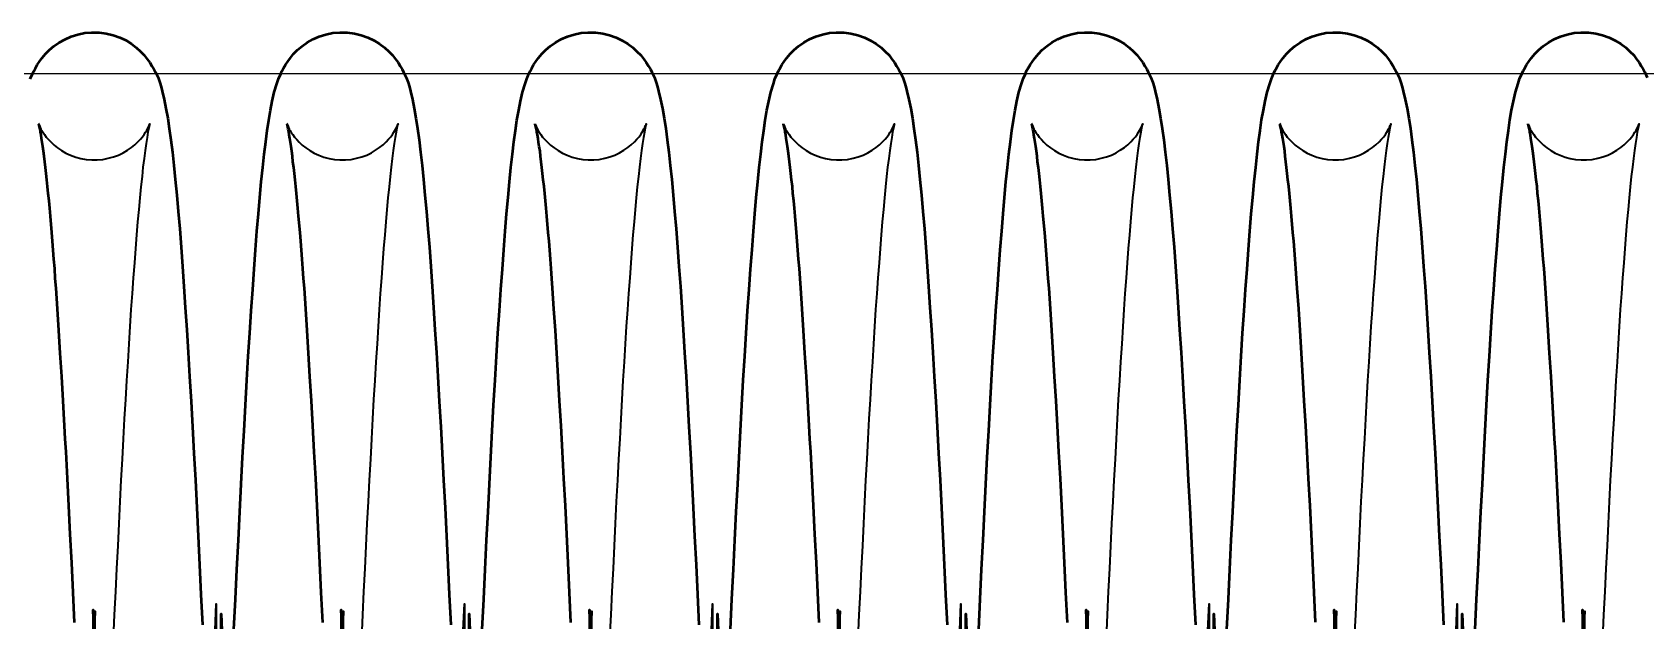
# Model space of a CAD drawing. Header units: millimetres. Extents: x 0 to 190005487, y 0 to 455456909.
# Drawn here: x 90725.7 to 90777.5, y 28317 to 28335.9 of the extents above; entities that cross this region are included whole.
import ezdxf

# ---------------------------------------------------------------- set-up
doc = ezdxf.new("R2010")
doc.units = ezdxf.units.MM
doc.header["$LTSCALE"] = 400
doc.header["$MEASUREMENT"] = 0
doc.layers.get('0').update_dxf_attribs({"linetype": 'CONTINUOUS'})
doc.layers.add('가려진 것(ISO)', color=7, linetype='CONTINUOUS', lineweight=35)
doc.layers.add('가시적인 것(ISO)', color=7, linetype='CONTINUOUS', lineweight=50)

# ---------------------------------------------------------------- blocks, each defined once
blk = doc.blocks.new('토션스프링 3')
at = {"layer": '가려진 것(ISO)', "flags": 128}
for points in [[(21461969.59, -50952857.63), (21461969.6, -50952857.65), (21461969.62, -50952857.7), (21461969.66, -50952857.81), (21461969.74, -50952857.97), (21461969.8, -50952858.07), (21461969.87, -50952858.19), (21461969.97, -50952858.33), (21461970.08, -50952858.48), (21461970.22, -50952858.65), (21461970.39, -50952858.82), (21461970.58, -50952859), (21461970.81, -50952859.18), (21461971.06, -50952859.35), (21461971.34, -50952859.51), (21461971.64, -50952859.65), (21461971.97, -50952859.77), (21461972.3, -50952859.86), (21461972.65, -50952859.92), (21461973.01, -50952859.95), (21461973.36, -50952859.95), (21461973.72, -50952859.92), (21461974.06, -50952859.85), (21461974.4, -50952859.76), (21461974.72, -50952859.64), (21461975.02, -50952859.49), (21461975.3, -50952859.33), (21461975.55, -50952859.16), (21461975.77, -50952858.98), (21461975.96, -50952858.8), (21461976.13, -50952858.62), (21461976.26, -50952858.46), (21461976.37, -50952858.31), (21461976.46, -50952858.17), (21461976.53, -50952858.06), (21461976.59, -50952857.95), (21461976.63, -50952857.87), (21461976.69, -50952857.74), (21461976.72, -50952857.67), (21461976.73, -50952857.63), (21461976.73, -50952857.63), (21461976.72, -50952857.67), (21461976.71, -50952857.73), (21461976.69, -50952857.81), (21461976.66, -50952857.91), (21461976.61, -50952858.17), (21461976.56, -50952858.51), (21461976.49, -50952858.9), (21461976.43, -50952859.35), (21461976.36, -50952859.86), (21461976.29, -50952860.41), (21461976.23, -50952861.02), (21461976.16, -50952861.68), (21461976.09, -50952862.38), (21461976.02, -50952863.13), (21461975.95, -50952863.92), (21461975.88, -50952864.76), (21461975.81, -50952865.64), (21461975.74, -50952866.56), (21461975.66, -50952867.52), (21461975.59, -50952868.53), (21461975.52, -50952869.57), (21461975.45, -50952870.65), (21461975.38, -50952871.77), (21461975.31, -50952872.92), (21461975.24, -50952874.11), (21461975.17, -50952875.33), (21461975.09, -50952876.58), (21461975.02, -50952877.86), (21461974.95, -50952879.18), (21461974.88, -50952880.53), (21461974.81, -50952881.9), (21461974.74, -50952883.31), (21461974.67, -50952884.74), (21461974.59, -50952886.2), (21461974.52, -50952887.68), (21461974.45, -50952889.18), (21461974.38, -50952890.7)], [(21461973.31, -50952925.23), (21461973.23, -50952888.93), (21461973.16, -50952890.62)], [(21461985.54, -50952857.63), (21461985.55, -50952857.65), (21461985.57, -50952857.7), (21461985.61, -50952857.81), (21461985.69, -50952857.97), (21461985.75, -50952858.07), (21461985.82, -50952858.19), (21461985.91, -50952858.33), (21461986.03, -50952858.48), (21461986.17, -50952858.65), (21461986.33, -50952858.82), (21461986.53, -50952859), (21461986.75, -50952859.18), (21461987.01, -50952859.35), (21461987.29, -50952859.51), (21461987.59, -50952859.65), (21461987.91, -50952859.77), (21461988.25, -50952859.86), (21461988.6, -50952859.92), (21461988.95, -50952859.95), (21461989.31, -50952859.95), (21461989.66, -50952859.92), (21461990.01, -50952859.85), (21461990.35, -50952859.76), (21461990.67, -50952859.64), (21461990.97, -50952859.49), (21461991.24, -50952859.33), (21461991.49, -50952859.16), (21461991.72, -50952858.98), (21461991.91, -50952858.8), (21461992.07, -50952858.62), (21461992.21, -50952858.46), (21461992.32, -50952858.31), (21461992.41, -50952858.17), (21461992.48, -50952858.06), (21461992.54, -50952857.95), (21461992.58, -50952857.87), (21461992.64, -50952857.74), (21461992.67, -50952857.67), (21461992.68, -50952857.63), (21461992.68, -50952857.63), (21461992.67, -50952857.67), (21461992.65, -50952857.73), (21461992.63, -50952857.81), (21461992.61, -50952857.91), (21461992.56, -50952858.17), (21461992.5, -50952858.51), (21461992.44, -50952858.9), (21461992.37, -50952859.35), (21461992.31, -50952859.86), (21461992.24, -50952860.41), (21461992.17, -50952861.02), (21461992.1, -50952861.68), (21461992.03, -50952862.38), (21461991.96, -50952863.13), (21461991.89, -50952863.92), (21461991.82, -50952864.76), (21461991.75, -50952865.64), (21461991.68, -50952866.56), (21461991.61, -50952867.52), (21461991.54, -50952868.53), (21461991.47, -50952869.57), (21461991.4, -50952870.65), (21461991.33, -50952871.77), (21461991.25, -50952872.92), (21461991.18, -50952874.11), (21461991.11, -50952875.33), (21461991.04, -50952876.58), (21461990.97, -50952877.86), (21461990.9, -50952879.18), (21461990.83, -50952880.53), (21461990.76, -50952881.9), (21461990.68, -50952883.31), (21461990.61, -50952884.74), (21461990.54, -50952886.2), (21461990.47, -50952887.68), (21461990.4, -50952889.18), (21461990.33, -50952890.7)], [(21461989.25, -50952925.23), (21461989.18, -50952888.93), (21461989.11, -50952890.62)], [(21462001.49, -50952857.63), (21462001.49, -50952857.65), (21462001.51, -50952857.7), (21462001.56, -50952857.81), (21462001.64, -50952857.97), (21462001.69, -50952858.07), (21462001.77, -50952858.19), (21462001.86, -50952858.33), (21462001.97, -50952858.48), (21462002.11, -50952858.65), (21462002.28, -50952858.82), (21462002.48, -50952859), (21462002.7, -50952859.18), (21462002.96, -50952859.35), (21462003.24, -50952859.51), (21462003.54, -50952859.65), (21462003.86, -50952859.77), (21462004.2, -50952859.86), (21462004.55, -50952859.92), (21462004.9, -50952859.95), (21462005.26, -50952859.95), (21462005.61, -50952859.92), (21462005.96, -50952859.85), (21462006.29, -50952859.76), (21462006.61, -50952859.64), (21462006.91, -50952859.49), (21462007.19, -50952859.33), (21462007.44, -50952859.16), (21462007.66, -50952858.98), (21462007.86, -50952858.8), (21462008.02, -50952858.62), (21462008.16, -50952858.46), (21462008.27, -50952858.31), (21462008.36, -50952858.17), (21462008.43, -50952858.06), (21462008.48, -50952857.95), (21462008.53, -50952857.87), (21462008.58, -50952857.74), (21462008.61, -50952857.67), (21462008.62, -50952857.63), (21462008.62, -50952857.63), (21462008.62, -50952857.67), (21462008.6, -50952857.73), (21462008.58, -50952857.81), (21462008.56, -50952857.91), (21462008.51, -50952858.17), (21462008.45, -50952858.51), (21462008.39, -50952858.9), (21462008.32, -50952859.35), (21462008.26, -50952859.86), (21462008.19, -50952860.41), (21462008.12, -50952861.02), (21462008.05, -50952861.68), (21462007.98, -50952862.38), (21462007.91, -50952863.13), (21462007.84, -50952863.92), (21462007.77, -50952864.76), (21462007.7, -50952865.64), (21462007.63, -50952866.56), (21462007.56, -50952867.52), (21462007.49, -50952868.53), (21462007.42, -50952869.57), (21462007.34, -50952870.65), (21462007.27, -50952871.77), (21462007.2, -50952872.92), (21462007.13, -50952874.11), (21462007.06, -50952875.33), (21462006.99, -50952876.58), (21462006.92, -50952877.86), (21462006.85, -50952879.18), (21462006.77, -50952880.53), (21462006.7, -50952881.9), (21462006.63, -50952883.31), (21462006.56, -50952884.74), (21462006.49, -50952886.2), (21462006.42, -50952887.68), (21462006.34, -50952889.18), (21462006.27, -50952890.7)], [(21462005.2, -50952925.23), (21462005.13, -50952888.93), (21462005.06, -50952890.62)], [(21462017.44, -50952857.63), (21462017.44, -50952857.65), (21462017.46, -50952857.7), (21462017.51, -50952857.81), (21462017.58, -50952857.97), (21462017.64, -50952858.07), (21462017.71, -50952858.19), (21462017.81, -50952858.33), (21462017.92, -50952858.48), (21462018.06, -50952858.65), (21462018.23, -50952858.82), (21462018.42, -50952859), (21462018.65, -50952859.18), (21462018.9, -50952859.35), (21462019.18, -50952859.51), (21462019.48, -50952859.65), (21462019.81, -50952859.77), (21462020.14, -50952859.86), (21462020.49, -50952859.92), (21462020.85, -50952859.95), (21462021.2, -50952859.95), (21462021.56, -50952859.92), (21462021.91, -50952859.85), (21462022.24, -50952859.76), (21462022.56, -50952859.64), (21462022.86, -50952859.49), (21462023.14, -50952859.33), (21462023.39, -50952859.16), (21462023.61, -50952858.98), (21462023.8, -50952858.8), (21462023.97, -50952858.62), (21462024.1, -50952858.46), (21462024.21, -50952858.31), (21462024.3, -50952858.17), (21462024.37, -50952858.06), (21462024.43, -50952857.95), (21462024.47, -50952857.87), (21462024.53, -50952857.74), (21462024.56, -50952857.67), (21462024.57, -50952857.63), (21462024.57, -50952857.63), (21462024.56, -50952857.67), (21462024.55, -50952857.73), (21462024.53, -50952857.81), (21462024.51, -50952857.91), (21462024.45, -50952858.17), (21462024.4, -50952858.51), (21462024.33, -50952858.9), (21462024.27, -50952859.35), (21462024.2, -50952859.86), (21462024.13, -50952860.41), (21462024.07, -50952861.02), (21462024, -50952861.68), (21462023.93, -50952862.38), (21462023.86, -50952863.13), (21462023.79, -50952863.92), (21462023.72, -50952864.76), (21462023.65, -50952865.64), (21462023.58, -50952866.56), (21462023.5, -50952867.52), (21462023.43, -50952868.53), (21462023.36, -50952869.57), (21462023.29, -50952870.65), (21462023.22, -50952871.77), (21462023.15, -50952872.92), (21462023.08, -50952874.11), (21462023.01, -50952875.33), (21462022.93, -50952876.58), (21462022.86, -50952877.86), (21462022.79, -50952879.18), (21462022.72, -50952880.53), (21462022.65, -50952881.9), (21462022.58, -50952883.31), (21462022.51, -50952884.74), (21462022.43, -50952886.2), (21462022.36, -50952887.68), (21462022.29, -50952889.18), (21462022.22, -50952890.7)], [(21462021.15, -50952925.23), (21462021.08, -50952888.93), (21462021, -50952890.62)], [(21462033.38, -50952857.63), (21462033.39, -50952857.65), (21462033.41, -50952857.7), (21462033.45, -50952857.81), (21462033.53, -50952857.97), (21462033.59, -50952858.07), (21462033.66, -50952858.19), (21462033.75, -50952858.33), (21462033.87, -50952858.48), (21462034.01, -50952858.65), (21462034.17, -50952858.82), (21462034.37, -50952859), (21462034.6, -50952859.18), (21462034.85, -50952859.35), (21462035.13, -50952859.51), (21462035.43, -50952859.65), (21462035.75, -50952859.77), (21462036.09, -50952859.86), (21462036.44, -50952859.92), (21462036.79, -50952859.95), (21462037.15, -50952859.95), (21462037.5, -50952859.92), (21462037.85, -50952859.85), (21462038.19, -50952859.76), (21462038.51, -50952859.64), (21462038.81, -50952859.49), (21462039.08, -50952859.33), (21462039.34, -50952859.16), (21462039.56, -50952858.98), (21462039.75, -50952858.8), (21462039.91, -50952858.62), (21462040.05, -50952858.46), (21462040.16, -50952858.31), (21462040.25, -50952858.17), (21462040.32, -50952858.06), (21462040.38, -50952857.95), (21462040.42, -50952857.87), (21462040.48, -50952857.74), (21462040.51, -50952857.67), (21462040.52, -50952857.63), (21462040.52, -50952857.63), (21462040.51, -50952857.67), (21462040.49, -50952857.73), (21462040.47, -50952857.81), (21462040.45, -50952857.91), (21462040.4, -50952858.17), (21462040.34, -50952858.51), (21462040.28, -50952858.9), (21462040.21, -50952859.35), (21462040.15, -50952859.86), (21462040.08, -50952860.41), (21462040.01, -50952861.02), (21462039.94, -50952861.68), (21462039.87, -50952862.38), (21462039.8, -50952863.13), (21462039.73, -50952863.92), (21462039.66, -50952864.76), (21462039.59, -50952865.64), (21462039.52, -50952866.56), (21462039.45, -50952867.52), (21462039.38, -50952868.53), (21462039.31, -50952869.57), (21462039.24, -50952870.65), (21462039.17, -50952871.77), (21462039.1, -50952872.92), (21462039.02, -50952874.11), (21462038.95, -50952875.33), (21462038.88, -50952876.58), (21462038.81, -50952877.86), (21462038.74, -50952879.18), (21462038.67, -50952880.53), (21462038.6, -50952881.9), (21462038.52, -50952883.31), (21462038.45, -50952884.74), (21462038.38, -50952886.2), (21462038.31, -50952887.68), (21462038.24, -50952889.18), (21462038.17, -50952890.7)], [(21462037.09, -50952925.23), (21462037.02, -50952888.93), (21462036.95, -50952890.62)], [(21462049.33, -50952857.63), (21462049.33, -50952857.65), (21462049.36, -50952857.7), (21462049.4, -50952857.81), (21462049.48, -50952857.97), (21462049.53, -50952858.07), (21462049.61, -50952858.19), (21462049.7, -50952858.33), (21462049.81, -50952858.48), (21462049.95, -50952858.65), (21462050.12, -50952858.82), (21462050.32, -50952859), (21462050.54, -50952859.18), (21462050.8, -50952859.35), (21462051.08, -50952859.51), (21462051.38, -50952859.65), (21462051.7, -50952859.77), (21462052.04, -50952859.86), (21462052.39, -50952859.92), (21462052.74, -50952859.95), (21462053.1, -50952859.95), (21462053.45, -50952859.92), (21462053.8, -50952859.85), (21462054.13, -50952859.76), (21462054.45, -50952859.64), (21462054.75, -50952859.49), (21462055.03, -50952859.33), (21462055.28, -50952859.16), (21462055.5, -50952858.98), (21462055.7, -50952858.8), (21462055.86, -50952858.62), (21462056, -50952858.46), (21462056.11, -50952858.31), (21462056.2, -50952858.17), (21462056.27, -50952858.06), (21462056.32, -50952857.95), (21462056.37, -50952857.87), (21462056.42, -50952857.74), (21462056.45, -50952857.67), (21462056.47, -50952857.63), (21462056.46, -50952857.63), (21462056.46, -50952857.67), (21462056.44, -50952857.73), (21462056.42, -50952857.81), (21462056.4, -50952857.91), (21462056.35, -50952858.17), (21462056.29, -50952858.51), (21462056.23, -50952858.9), (21462056.16, -50952859.35), (21462056.1, -50952859.86), (21462056.03, -50952860.41), (21462055.96, -50952861.02), (21462055.89, -50952861.68), (21462055.82, -50952862.38), (21462055.75, -50952863.13), (21462055.68, -50952863.92), (21462055.61, -50952864.76), (21462055.54, -50952865.64), (21462055.47, -50952866.56), (21462055.4, -50952867.52), (21462055.33, -50952868.53), (21462055.26, -50952869.57), (21462055.18, -50952870.65), (21462055.11, -50952871.77), (21462055.04, -50952872.92), (21462054.97, -50952874.11), (21462054.9, -50952875.33), (21462054.83, -50952876.58), (21462054.76, -50952877.86), (21462054.69, -50952879.18), (21462054.61, -50952880.53), (21462054.54, -50952881.9), (21462054.47, -50952883.31), (21462054.4, -50952884.74), (21462054.33, -50952886.2), (21462054.26, -50952887.68), (21462054.18, -50952889.18), (21462054.11, -50952890.7)], [(21462053.04, -50952925.23), (21462052.97, -50952888.93), (21462052.9, -50952890.62)], [(21462065.28, -50952857.63), (21462065.28, -50952857.65), (21462065.3, -50952857.7), (21462065.35, -50952857.81), (21462065.42, -50952857.97), (21462065.48, -50952858.07), (21462065.56, -50952858.19), (21462065.65, -50952858.33), (21462065.76, -50952858.48), (21462065.9, -50952858.65), (21462066.07, -50952858.82), (21462066.26, -50952859), (21462066.49, -50952859.18), (21462066.74, -50952859.35), (21462067.02, -50952859.51), (21462067.33, -50952859.65), (21462067.65, -50952859.77), (21462067.98, -50952859.86), (21462068.33, -50952859.92), (21462068.69, -50952859.95), (21462069.04, -50952859.95), (21462069.4, -50952859.92), (21462069.75, -50952859.85), (21462070.08, -50952859.76), (21462070.4, -50952859.64), (21462070.7, -50952859.49), (21462070.98, -50952859.33), (21462071.23, -50952859.16), (21462071.45, -50952858.98), (21462071.64, -50952858.8), (21462071.81, -50952858.62), (21462071.94, -50952858.46), (21462072.05, -50952858.31), (21462072.14, -50952858.17), (21462072.22, -50952858.06), (21462072.27, -50952857.95), (21462072.31, -50952857.87), (21462072.37, -50952857.74), (21462072.4, -50952857.67), (21462072.41, -50952857.63), (21462072.41, -50952857.63), (21462072.4, -50952857.67), (21462072.39, -50952857.73), (21462072.37, -50952857.81), (21462072.35, -50952857.91), (21462072.29, -50952858.17), (21462072.24, -50952858.51), (21462072.17, -50952858.9), (21462072.11, -50952859.35), (21462072.04, -50952859.86), (21462071.98, -50952860.41), (21462071.91, -50952861.02), (21462071.84, -50952861.68), (21462071.77, -50952862.38), (21462071.7, -50952863.13), (21462071.63, -50952863.92), (21462071.56, -50952864.76), (21462071.49, -50952865.64), (21462071.42, -50952866.56), (21462071.35, -50952867.52), (21462071.27, -50952868.53), (21462071.2, -50952869.57), (21462071.13, -50952870.65), (21462071.06, -50952871.77), (21462070.99, -50952872.92), (21462070.92, -50952874.11), (21462070.85, -50952875.33), (21462070.78, -50952876.58), (21462070.7, -50952877.86), (21462070.63, -50952879.18), (21462070.56, -50952880.53), (21462070.49, -50952881.9), (21462070.42, -50952883.31), (21462070.35, -50952884.74), (21462070.27, -50952886.2), (21462070.2, -50952887.68), (21462070.13, -50952889.18), (21462070.06, -50952890.7)], [(21462068.99, -50952925.23), (21462068.92, -50952888.93), (21462068.84, -50952890.62)], [(21461980.92, -50952890.15), (21461980.99, -50952888.47), (21461981.07, -50952924.78)], [(21461996.87, -50952890.15), (21461996.94, -50952888.47), (21461997.01, -50952924.78)], [(21462012.82, -50952890.15), (21462012.89, -50952888.47), (21462012.96, -50952924.78)], [(21462028.76, -50952890.15), (21462028.83, -50952888.47), (21462028.91, -50952924.78)], [(21462044.71, -50952890.15), (21462044.78, -50952888.47), (21462044.85, -50952924.78)], [(21462060.66, -50952890.15), (21462060.73, -50952888.47), (21462060.8, -50952924.78)]]:
    blk.add_lwpolyline(points, dxfattribs=at)
at = {"layer": '가시적인 것(ISO)', "flags": 128}
for points in [[(21461969.05, -50952854.75), (21461969.19, -50952854.43), (21461969.28, -50952854.25), (21461969.38, -50952854.05), (21461969.5, -50952853.85), (21461969.64, -50952853.63), (21461969.82, -50952853.39), (21461970.03, -50952853.14), (21461970.28, -50952852.89), (21461970.57, -50952852.65), (21461970.9, -50952852.41), (21461971.27, -50952852.21), (21461971.67, -50952852.03), (21461972.1, -50952851.89), (21461972.55, -50952851.8), (21461973.01, -50952851.76), (21461973.47, -50952851.77), (21461973.93, -50952851.83), (21461974.37, -50952851.93), (21461974.8, -50952852.09), (21461975.19, -50952852.27), (21461975.55, -50952852.49), (21461975.86, -50952852.73), (21461976.14, -50952852.98), (21461976.37, -50952853.23), (21461976.57, -50952853.47), (21461976.74, -50952853.7), (21461976.87, -50952853.92), (21461976.99, -50952854.12), (21461977.1, -50952854.31), (21461977.26, -50952854.66), (21461977.37, -50952854.97), (21461977.46, -50952855.25), (21461977.53, -50952855.53), (21461977.66, -50952856.08), (21461977.77, -50952856.66), (21461977.88, -50952857.28), (21461977.98, -50952857.94), (21461978.08, -50952858.66), (21461978.18, -50952859.45), (21461978.27, -50952860.3), (21461978.37, -50952861.22), (21461978.46, -50952862.21), (21461978.55, -50952863.26), (21461978.65, -50952864.37), (21461978.74, -50952865.55), (21461978.83, -50952866.79), (21461978.92, -50952868.08), (21461979.01, -50952869.44), (21461979.11, -50952870.86), (21461979.2, -50952872.33), (21461979.29, -50952873.87), (21461979.38, -50952875.46), (21461979.47, -50952877.1), (21461979.57, -50952878.79), (21461979.66, -50952880.52), (21461979.75, -50952882.3), (21461979.84, -50952884.11), (21461979.93, -50952885.97), (21461980.02, -50952887.87), (21461980.11, -50952889.81)], [(21461981.21, -50952924.93), (21461981.31, -50952889.1), (21461981.4, -50952891.26)], [(21461982.14, -50952890.11), (21461982.24, -50952888.16), (21461982.33, -50952886.25), (21461982.42, -50952884.38), (21461982.51, -50952882.56), (21461982.6, -50952880.78), (21461982.69, -50952879.04), (21461982.79, -50952877.35), (21461982.88, -50952875.7), (21461982.97, -50952874.1), (21461983.06, -50952872.56), (21461983.15, -50952871.07), (21461983.25, -50952869.64), (21461983.34, -50952868.27), (21461983.43, -50952866.96), (21461983.52, -50952865.72), (21461983.61, -50952864.53), (21461983.71, -50952863.41), (21461983.8, -50952862.36), (21461983.89, -50952861.37), (21461983.99, -50952860.44), (21461984.08, -50952859.58), (21461984.18, -50952858.79), (21461984.27, -50952858.06), (21461984.37, -50952857.39), (21461984.48, -50952856.76), (21461984.6, -50952856.17), (21461984.73, -50952855.61), (21461984.89, -50952855.06), (21461985, -50952854.75), (21461985.14, -50952854.43), (21461985.22, -50952854.25), (21461985.32, -50952854.05), (21461985.44, -50952853.85), (21461985.59, -50952853.63), (21461985.76, -50952853.39), (21461985.97, -50952853.14), (21461986.22, -50952852.89), (21461986.51, -50952852.65), (21461986.85, -50952852.41), (21461987.22, -50952852.2), (21461987.62, -50952852.03), (21461988.05, -50952851.89), (21461988.5, -50952851.8), (21461988.96, -50952851.76), (21461989.42, -50952851.77), (21461989.88, -50952851.83), (21461990.32, -50952851.93), (21461990.74, -50952852.09), (21461991.14, -50952852.28), (21461991.49, -50952852.49), (21461991.81, -50952852.73), (21461992.09, -50952852.98), (21461992.32, -50952853.23), (21461992.52, -50952853.47), (21461992.68, -50952853.7), (21461992.82, -50952853.92), (21461992.94, -50952854.12), (21461993.04, -50952854.31), (21461993.2, -50952854.66), (21461993.32, -50952854.97), (21461993.41, -50952855.25), (21461993.47, -50952855.53), (21461993.6, -50952856.08), (21461993.72, -50952856.66), (21461993.83, -50952857.28), (21461993.93, -50952857.94), (21461994.03, -50952858.66), (21461994.12, -50952859.45), (21461994.22, -50952860.3), (21461994.31, -50952861.22), (21461994.41, -50952862.21), (21461994.5, -50952863.26), (21461994.59, -50952864.37), (21461994.69, -50952865.55), (21461994.78, -50952866.79), (21461994.87, -50952868.08), (21461994.96, -50952869.44), (21461995.05, -50952870.86), (21461995.14, -50952872.33), (21461995.24, -50952873.87), (21461995.33, -50952875.46), (21461995.42, -50952877.1), (21461995.51, -50952878.79), (21461995.6, -50952880.52), (21461995.7, -50952882.3), (21461995.79, -50952884.11), (21461995.88, -50952885.97), (21461995.97, -50952887.87), (21461996.06, -50952889.81)], [(21461997.16, -50952924.93), (21461997.25, -50952889.1), (21461997.34, -50952891.26)], [(21461998.09, -50952890.11), (21461998.18, -50952888.16), (21461998.27, -50952886.25), (21461998.37, -50952884.38), (21461998.46, -50952882.56), (21461998.55, -50952880.78), (21461998.64, -50952879.04), (21461998.73, -50952877.35), (21461998.82, -50952875.7), (21461998.92, -50952874.1), (21461999.01, -50952872.56), (21461999.1, -50952871.07), (21461999.19, -50952869.64), (21461999.29, -50952868.27), (21461999.38, -50952866.96), (21461999.47, -50952865.72), (21461999.56, -50952864.53), (21461999.65, -50952863.41), (21461999.75, -50952862.36), (21461999.84, -50952861.37), (21461999.93, -50952860.44), (21462000.03, -50952859.58), (21462000.12, -50952858.79), (21462000.22, -50952858.06), (21462000.32, -50952857.39), (21462000.43, -50952856.76), (21462000.54, -50952856.17), (21462000.68, -50952855.61), (21462000.84, -50952855.06), (21462000.95, -50952854.75), (21462001.08, -50952854.42), (21462001.17, -50952854.25), (21462001.27, -50952854.05), (21462001.39, -50952853.85), (21462001.54, -50952853.63), (21462001.71, -50952853.39), (21462001.92, -50952853.14), (21462002.17, -50952852.89), (21462002.46, -50952852.65), (21462002.79, -50952852.41), (21462003.16, -50952852.2), (21462003.57, -50952852.03), (21462004, -50952851.89), (21462004.45, -50952851.8), (21462004.9, -50952851.76), (21462005.37, -50952851.77), (21462005.83, -50952851.83), (21462006.27, -50952851.93), (21462006.69, -50952852.09), (21462007.08, -50952852.28), (21462007.44, -50952852.49), (21462007.76, -50952852.73), (21462008.03, -50952852.98), (21462008.27, -50952853.23), (21462008.47, -50952853.47), (21462008.63, -50952853.7), (21462008.77, -50952853.92), (21462008.89, -50952854.12), (21462008.99, -50952854.31), (21462009.15, -50952854.66), (21462009.27, -50952854.97), (21462009.35, -50952855.25), (21462009.42, -50952855.53), (21462009.55, -50952856.08), (21462009.67, -50952856.66), (21462009.78, -50952857.28), (21462009.88, -50952857.94), (21462009.97, -50952858.66), (21462010.07, -50952859.45), (21462010.16, -50952860.3), (21462010.26, -50952861.22), (21462010.35, -50952862.21), (21462010.45, -50952863.26), (21462010.54, -50952864.37), (21462010.63, -50952865.55), (21462010.72, -50952866.79), (21462010.82, -50952868.08), (21462010.91, -50952869.44), (21462011, -50952870.86), (21462011.09, -50952872.33), (21462011.18, -50952873.87), (21462011.28, -50952875.46), (21462011.37, -50952877.1), (21462011.46, -50952878.79), (21462011.55, -50952880.52), (21462011.64, -50952882.3), (21462011.73, -50952884.11), (21462011.83, -50952885.97), (21462011.92, -50952887.87), (21462012.01, -50952889.81)], [(21462013.11, -50952924.93), (21462013.2, -50952889.1), (21462013.29, -50952891.26)], [(21462014.04, -50952890.11), (21462014.13, -50952888.16), (21462014.22, -50952886.25), (21462014.31, -50952884.38), (21462014.41, -50952882.56), (21462014.5, -50952880.78), (21462014.59, -50952879.04), (21462014.68, -50952877.35), (21462014.77, -50952875.7), (21462014.86, -50952874.1), (21462014.96, -50952872.56), (21462015.05, -50952871.07), (21462015.14, -50952869.64), (21462015.23, -50952868.27), (21462015.32, -50952866.96), (21462015.42, -50952865.72), (21462015.51, -50952864.53), (21462015.6, -50952863.41), (21462015.69, -50952862.36), (21462015.79, -50952861.37), (21462015.88, -50952860.44), (21462015.98, -50952859.58), (21462016.07, -50952858.79), (21462016.17, -50952858.06), (21462016.27, -50952857.39), (21462016.37, -50952856.76), (21462016.49, -50952856.17), (21462016.62, -50952855.61), (21462016.79, -50952855.06), (21462016.89, -50952854.75), (21462017.03, -50952854.42), (21462017.12, -50952854.24), (21462017.22, -50952854.05), (21462017.34, -50952853.85), (21462017.48, -50952853.62), (21462017.66, -50952853.39), (21462017.87, -50952853.14), (21462018.12, -50952852.89), (21462018.41, -50952852.65), (21462018.74, -50952852.41), (21462019.11, -50952852.2), (21462019.51, -50952852.03), (21462019.94, -50952851.89), (21462020.39, -50952851.8), (21462020.85, -50952851.76), (21462021.32, -50952851.77), (21462021.77, -50952851.83), (21462022.22, -50952851.93), (21462022.64, -50952852.09), (21462023.03, -50952852.28), (21462023.39, -50952852.49), (21462023.71, -50952852.73), (21462023.98, -50952852.98), (21462024.22, -50952853.23), (21462024.41, -50952853.47), (21462024.58, -50952853.7), (21462024.71, -50952853.92), (21462024.83, -50952854.12), (21462024.93, -50952854.31), (21462025.1, -50952854.66), (21462025.21, -50952854.97), (21462025.3, -50952855.25), (21462025.37, -50952855.53), (21462025.5, -50952856.08), (21462025.62, -50952856.66), (21462025.72, -50952857.28), (21462025.82, -50952857.94), (21462025.92, -50952858.66), (21462026.02, -50952859.45), (21462026.11, -50952860.3), (21462026.21, -50952861.22), (21462026.3, -50952862.21), (21462026.39, -50952863.26), (21462026.49, -50952864.37), (21462026.58, -50952865.55), (21462026.67, -50952866.79), (21462026.76, -50952868.08), (21462026.85, -50952869.44), (21462026.95, -50952870.86), (21462027.04, -50952872.33), (21462027.13, -50952873.87), (21462027.22, -50952875.46), (21462027.31, -50952877.1), (21462027.41, -50952878.79), (21462027.5, -50952880.52), (21462027.59, -50952882.3), (21462027.68, -50952884.11), (21462027.77, -50952885.97), (21462027.86, -50952887.87), (21462027.96, -50952889.81)], [(21462029.05, -50952924.93), (21462029.15, -50952889.1), (21462029.24, -50952891.26)], [(21462029.99, -50952890.11), (21462030.08, -50952888.16), (21462030.17, -50952886.25), (21462030.26, -50952884.38), (21462030.35, -50952882.55), (21462030.44, -50952880.77), (21462030.53, -50952879.04), (21462030.63, -50952877.35), (21462030.72, -50952875.7), (21462030.81, -50952874.1), (21462030.9, -50952872.56), (21462030.99, -50952871.07), (21462031.09, -50952869.64), (21462031.18, -50952868.27), (21462031.27, -50952866.96), (21462031.36, -50952865.72), (21462031.46, -50952864.53), (21462031.55, -50952863.41), (21462031.64, -50952862.36), (21462031.73, -50952861.37), (21462031.83, -50952860.44), (21462031.92, -50952859.58), (21462032.02, -50952858.79), (21462032.11, -50952858.06), (21462032.21, -50952857.39), (21462032.32, -50952856.76), (21462032.44, -50952856.17), (21462032.57, -50952855.61), (21462032.73, -50952855.06), (21462032.84, -50952854.75), (21462032.98, -50952854.42), (21462033.06, -50952854.24), (21462033.16, -50952854.05), (21462033.29, -50952853.85), (21462033.43, -50952853.62), (21462033.61, -50952853.39), (21462033.82, -50952853.14), (21462034.06, -50952852.89), (21462034.36, -50952852.65), (21462034.69, -50952852.41), (21462035.06, -50952852.2), (21462035.46, -50952852.03), (21462035.89, -50952851.89), (21462036.34, -50952851.8), (21462036.8, -50952851.76), (21462037.26, -50952851.77), (21462037.72, -50952851.83), (21462038.16, -50952851.93), (21462038.58, -50952852.09), (21462038.98, -50952852.28), (21462039.34, -50952852.49), (21462039.65, -50952852.73), (21462039.93, -50952852.98), (21462040.16, -50952853.23), (21462040.36, -50952853.47), (21462040.52, -50952853.7), (21462040.66, -50952853.92), (21462040.78, -50952854.12), (21462040.88, -50952854.31), (21462041.04, -50952854.66), (21462041.16, -50952854.97), (21462041.25, -50952855.26), (21462041.31, -50952855.53), (21462041.44, -50952856.08), (21462041.56, -50952856.66), (21462041.67, -50952857.28), (21462041.77, -50952857.94), (21462041.87, -50952858.66), (21462041.96, -50952859.45), (21462042.06, -50952860.3), (21462042.15, -50952861.22), (21462042.25, -50952862.21), (21462042.34, -50952863.26), (21462042.43, -50952864.37), (21462042.53, -50952865.55), (21462042.62, -50952866.79), (21462042.71, -50952868.08), (21462042.8, -50952869.44), (21462042.89, -50952870.86), (21462042.99, -50952872.33), (21462043.08, -50952873.87), (21462043.17, -50952875.46), (21462043.26, -50952877.1), (21462043.35, -50952878.79), (21462043.44, -50952880.52), (21462043.54, -50952882.3), (21462043.63, -50952884.11), (21462043.72, -50952885.97), (21462043.81, -50952887.87), (21462043.9, -50952889.81)], [(21462045, -50952924.93), (21462045.09, -50952889.1), (21462045.18, -50952891.26)], [(21462045.93, -50952890.11), (21462046.02, -50952888.16), (21462046.12, -50952886.25), (21462046.21, -50952884.38), (21462046.3, -50952882.55), (21462046.39, -50952880.77), (21462046.48, -50952879.04), (21462046.57, -50952877.35), (21462046.67, -50952875.7), (21462046.76, -50952874.1), (21462046.85, -50952872.56), (21462046.94, -50952871.07), (21462047.03, -50952869.64), (21462047.13, -50952868.27), (21462047.22, -50952866.96), (21462047.31, -50952865.71), (21462047.4, -50952864.53), (21462047.49, -50952863.41), (21462047.59, -50952862.36), (21462047.68, -50952861.37), (21462047.78, -50952860.44), (21462047.87, -50952859.58), (21462047.96, -50952858.79), (21462048.06, -50952858.06), (21462048.16, -50952857.38), (21462048.27, -50952856.76), (21462048.38, -50952856.17), (21462048.52, -50952855.61), (21462048.68, -50952855.06), (21462048.79, -50952854.75), (21462048.93, -50952854.42), (21462049.01, -50952854.24), (21462049.11, -50952854.05), (21462049.23, -50952853.85), (21462049.38, -50952853.62), (21462049.55, -50952853.39), (21462049.76, -50952853.14), (21462050.01, -50952852.89), (21462050.3, -50952852.65), (21462050.64, -50952852.41), (21462051, -50952852.2), (21462051.41, -50952852.03), (21462051.84, -50952851.89), (21462052.29, -50952851.8), (21462052.75, -50952851.76), (21462053.21, -50952851.77), (21462053.67, -50952851.83), (21462054.11, -50952851.93), (21462054.53, -50952852.09), (21462054.93, -50952852.28), (21462055.28, -50952852.49), (21462055.6, -50952852.73), (21462055.88, -50952852.98), (21462056.11, -50952853.23), (21462056.31, -50952853.47), (21462056.47, -50952853.7), (21462056.61, -50952853.92), (21462056.72, -50952854.12), (21462056.83, -50952854.31), (21462056.99, -50952854.66), (21462057.11, -50952854.97), (21462057.19, -50952855.26), (21462057.26, -50952855.53), (21462057.39, -50952856.08), (21462057.51, -50952856.66), (21462057.62, -50952857.27), (21462057.72, -50952857.94), (21462057.81, -50952858.66), (21462057.91, -50952859.45), (21462058.01, -50952860.3), (21462058.1, -50952861.22), (21462058.19, -50952862.21), (21462058.29, -50952863.26), (21462058.38, -50952864.37), (21462058.47, -50952865.55), (21462058.56, -50952866.79), (21462058.66, -50952868.08), (21462058.75, -50952869.44), (21462058.84, -50952870.86), (21462058.93, -50952872.33), (21462059.02, -50952873.87), (21462059.12, -50952875.46), (21462059.21, -50952877.1), (21462059.3, -50952878.79), (21462059.39, -50952880.52), (21462059.48, -50952882.3), (21462059.57, -50952884.11), (21462059.67, -50952885.97), (21462059.76, -50952887.87), (21462059.85, -50952889.81)], [(21462060.95, -50952924.93), (21462061.04, -50952889.1), (21462061.13, -50952891.26)], [(21462061.88, -50952890.11), (21462061.97, -50952888.16), (21462062.06, -50952886.25), (21462062.15, -50952884.38), (21462062.25, -50952882.55), (21462062.34, -50952880.77), (21462062.43, -50952879.04), (21462062.52, -50952877.35), (21462062.61, -50952875.7), (21462062.7, -50952874.11), (21462062.8, -50952872.56), (21462062.89, -50952871.07), (21462062.98, -50952869.64), (21462063.07, -50952868.27), (21462063.16, -50952866.96), (21462063.26, -50952865.71), (21462063.35, -50952864.53), (21462063.44, -50952863.41), (21462063.53, -50952862.36), (21462063.63, -50952861.36), (21462063.72, -50952860.44), (21462063.82, -50952859.58), (21462063.91, -50952858.79), (21462064.01, -50952858.06), (21462064.11, -50952857.38), (21462064.21, -50952856.76), (21462064.33, -50952856.17), (21462064.46, -50952855.61), (21462064.63, -50952855.05), (21462064.73, -50952854.75), (21462064.87, -50952854.42), (21462064.96, -50952854.24), (21462065.06, -50952854.05), (21462065.18, -50952853.85), (21462065.32, -50952853.62), (21462065.5, -50952853.39), (21462065.71, -50952853.14), (21462065.96, -50952852.89), (21462066.25, -50952852.65), (21462066.58, -50952852.41), (21462066.95, -50952852.2), (21462067.36, -50952852.03), (21462067.79, -50952851.89), (21462068.24, -50952851.8), (21462068.69, -50952851.76), (21462069.16, -50952851.77), (21462069.62, -50952851.83), (21462070.06, -50952851.93), (21462070.48, -50952852.09), (21462070.87, -50952852.28), (21462071.23, -50952852.49), (21462071.55, -50952852.73), (21462071.82, -50952852.98), (21462072.06, -50952853.23), (21462072.25, -50952853.47), (21462072.42, -50952853.7), (21462072.55, -50952853.92), (21462072.67, -50952854.12), (21462072.77, -50952854.31), (21462072.93, -50952854.66)], [(21461973.18, -50952891.01), (21461973.09, -50952888.84), (21461973, -50952924.68)], [(21461971.9, -50952889.66), (21461971.81, -50952887.73), (21461971.72, -50952885.84), (21461971.62, -50952883.99), (21461971.53, -50952882.18), (21461971.44, -50952880.41), (21461971.35, -50952878.7), (21461971.3, -50952877.86), (21461971.26, -50952877.04), (21461971.21, -50952876.23), (21461971.17, -50952875.43), (21461971.08, -50952873.87), (21461970.98, -50952872.36), (21461970.89, -50952870.91), (21461970.8, -50952869.52), (21461970.71, -50952868.2), (21461970.66, -50952867.56), (21461970.62, -50952866.93), (21461970.57, -50952866.33), (21461970.53, -50952865.74), (21461970.48, -50952865.17), (21461970.44, -50952864.62), (21461970.35, -50952863.56), (21461970.3, -50952863.06), (21461970.26, -50952862.58), (21461970.21, -50952862.11), (21461970.16, -50952861.66), (21461970.12, -50952861.23), (21461970.07, -50952860.82), (21461970.03, -50952860.44), (21461969.99, -50952860.07), (21461969.94, -50952859.72), (21461969.9, -50952859.4), (21461969.86, -50952859.1), (21461969.82, -50952858.83), (21461969.78, -50952858.58), (21461969.75, -50952858.35), (21461969.71, -50952858.15), (21461969.68, -50952857.98), (21461969.64, -50952857.83), (21461969.62, -50952857.72), (21461969.6, -50952857.65), (21461969.59, -50952857.63)], [(21461989.13, -50952891), (21461989.03, -50952888.84), (21461988.94, -50952924.68)], [(21461987.85, -50952889.66), (21461987.75, -50952887.73), (21461987.66, -50952885.84), (21461987.57, -50952883.99), (21461987.48, -50952882.18), (21461987.39, -50952880.41), (21461987.3, -50952878.7), (21461987.25, -50952877.86), (21461987.2, -50952877.04), (21461987.11, -50952875.43), (21461987.02, -50952873.87), (21461986.93, -50952872.36), (21461986.84, -50952870.91), (21461986.75, -50952869.52), (21461986.66, -50952868.2), (21461986.61, -50952867.56), (21461986.57, -50952866.93), (21461986.52, -50952866.33), (21461986.48, -50952865.74), (21461986.43, -50952865.17), (21461986.39, -50952864.62), (21461986.29, -50952863.56), (21461986.25, -50952863.06), (21461986.2, -50952862.58), (21461986.16, -50952862.11), (21461986.11, -50952861.66), (21461986.07, -50952861.23), (21461986.02, -50952860.82), (21461985.98, -50952860.44), (21461985.93, -50952860.07), (21461985.89, -50952859.72), (21461985.85, -50952859.4), (21461985.81, -50952859.1), (21461985.77, -50952858.83), (21461985.73, -50952858.58), (21461985.69, -50952858.35), (21461985.66, -50952858.15), (21461985.62, -50952857.98), (21461985.59, -50952857.83), (21461985.57, -50952857.72), (21461985.55, -50952857.65), (21461985.54, -50952857.63)], [(21462005.07, -50952891), (21462004.98, -50952888.84), (21462004.89, -50952924.68)], [(21462003.79, -50952889.66), (21462003.7, -50952887.73), (21462003.61, -50952885.84), (21462003.52, -50952883.98), (21462003.43, -50952882.17), (21462003.33, -50952880.41), (21462003.24, -50952878.7), (21462003.2, -50952877.86), (21462003.15, -50952877.04), (21462003.06, -50952875.43), (21462002.97, -50952873.87), (21462002.88, -50952872.36), (21462002.79, -50952870.91), (21462002.69, -50952869.52), (21462002.6, -50952868.2), (21462002.56, -50952867.56), (21462002.51, -50952866.93), (21462002.47, -50952866.33), (21462002.42, -50952865.74), (21462002.38, -50952865.17), (21462002.33, -50952864.62), (21462002.24, -50952863.56), (21462002.2, -50952863.06), (21462002.15, -50952862.58), (21462002.1, -50952862.11), (21462002.06, -50952861.66), (21462002.01, -50952861.23), (21462001.97, -50952860.82), (21462001.92, -50952860.44), (21462001.88, -50952860.07), (21462001.84, -50952859.72), (21462001.8, -50952859.4), (21462001.75, -50952859.1), (21462001.71, -50952858.83), (21462001.68, -50952858.58), (21462001.64, -50952858.35), (21462001.6, -50952858.15), (21462001.57, -50952857.98), (21462001.54, -50952857.83), (21462001.51, -50952857.72), (21462001.49, -50952857.65), (21462001.49, -50952857.63)], [(21462021.02, -50952891), (21462020.93, -50952888.84), (21462020.84, -50952924.68)], [(21462019.74, -50952889.66), (21462019.65, -50952887.73), (21462019.56, -50952885.84), (21462019.46, -50952883.98), (21462019.37, -50952882.17), (21462019.28, -50952880.41), (21462019.19, -50952878.7), (21462019.14, -50952877.86), (21462019.1, -50952877.04), (21462019.01, -50952875.43), (21462018.92, -50952873.87), (21462018.82, -50952872.36), (21462018.73, -50952870.91), (21462018.64, -50952869.52), (21462018.55, -50952868.2), (21462018.51, -50952867.56), (21462018.46, -50952866.93), (21462018.41, -50952866.33), (21462018.37, -50952865.74), (21462018.32, -50952865.17), (21462018.28, -50952864.62), (21462018.19, -50952863.56), (21462018.14, -50952863.06), (21462018.1, -50952862.58), (21462018.05, -50952862.11), (21462018.01, -50952861.66), (21462017.96, -50952861.23), (21462017.92, -50952860.82), (21462017.87, -50952860.44), (21462017.83, -50952860.07), (21462017.78, -50952859.72), (21462017.74, -50952859.4), (21462017.7, -50952859.1), (21462017.66, -50952858.83), (21462017.62, -50952858.58), (21462017.59, -50952858.35), (21462017.55, -50952858.15), (21462017.52, -50952857.98), (21462017.49, -50952857.83), (21462017.46, -50952857.72), (21462017.44, -50952857.65), (21462017.44, -50952857.63)], [(21462036.97, -50952891), (21462036.88, -50952888.84), (21462036.78, -50952924.68)], [(21462035.69, -50952889.66), (21462035.59, -50952887.73), (21462035.5, -50952885.84), (21462035.41, -50952883.98), (21462035.32, -50952882.17), (21462035.23, -50952880.41), (21462035.14, -50952878.7), (21462035.09, -50952877.86), (21462035.05, -50952877.04), (21462034.95, -50952875.43), (21462034.86, -50952873.87), (21462034.77, -50952872.36), (21462034.68, -50952870.91), (21462034.59, -50952869.52), (21462034.5, -50952868.2), (21462034.45, -50952867.56), (21462034.41, -50952866.93), (21462034.36, -50952866.33), (21462034.32, -50952865.74), (21462034.27, -50952865.17), (21462034.23, -50952864.62), (21462034.13, -50952863.56), (21462034.09, -50952863.06), (21462034.04, -50952862.58), (21462034, -50952862.11), (21462033.95, -50952861.66), (21462033.91, -50952861.23), (21462033.86, -50952860.82), (21462033.82, -50952860.44), (21462033.77, -50952860.07), (21462033.73, -50952859.72), (21462033.69, -50952859.4), (21462033.65, -50952859.1), (21462033.61, -50952858.83), (21462033.57, -50952858.58), (21462033.53, -50952858.35), (21462033.5, -50952858.15), (21462033.46, -50952857.98), (21462033.43, -50952857.83), (21462033.41, -50952857.72), (21462033.39, -50952857.65), (21462033.38, -50952857.63)], [(21462052.91, -50952891), (21462052.82, -50952888.84), (21462052.73, -50952924.68)], [(21462051.63, -50952889.65), (21462051.54, -50952887.73), (21462051.45, -50952885.84), (21462051.36, -50952883.98), (21462051.27, -50952882.17), (21462051.17, -50952880.41), (21462051.08, -50952878.7), (21462051.04, -50952877.86), (21462050.99, -50952877.04), (21462050.9, -50952875.43), (21462050.81, -50952873.87), (21462050.72, -50952872.36), (21462050.63, -50952870.91), (21462050.54, -50952869.52), (21462050.44, -50952868.19), (21462050.4, -50952867.56), (21462050.35, -50952866.93), (21462050.31, -50952866.33), (21462050.26, -50952865.74), (21462050.22, -50952865.17), (21462050.17, -50952864.62), (21462050.08, -50952863.56), (21462050.04, -50952863.06), (21462049.99, -50952862.57), (21462049.94, -50952862.11), (21462049.9, -50952861.66), (21462049.85, -50952861.23), (21462049.81, -50952860.82), (21462049.76, -50952860.44), (21462049.72, -50952860.07), (21462049.68, -50952859.72), (21462049.64, -50952859.4), (21462049.6, -50952859.1), (21462049.56, -50952858.83), (21462049.52, -50952858.58), (21462049.48, -50952858.35), (21462049.44, -50952858.15), (21462049.41, -50952857.98), (21462049.38, -50952857.83), (21462049.35, -50952857.72), (21462049.34, -50952857.65), (21462049.33, -50952857.63)], [(21462068.86, -50952891), (21462068.77, -50952888.84), (21462068.68, -50952924.68)], [(21462067.58, -50952889.65), (21462067.49, -50952887.73), (21462067.4, -50952885.84), (21462067.3, -50952883.98), (21462067.21, -50952882.17), (21462067.12, -50952880.41), (21462067.03, -50952878.7), (21462066.98, -50952877.86), (21462066.94, -50952877.04), (21462066.85, -50952875.43), (21462066.76, -50952873.87), (21462066.66, -50952872.36), (21462066.57, -50952870.91), (21462066.48, -50952869.52), (21462066.39, -50952868.19), (21462066.35, -50952867.55), (21462066.3, -50952866.93), (21462066.25, -50952866.33), (21462066.21, -50952865.74), (21462066.16, -50952865.17), (21462066.12, -50952864.62), (21462066.07, -50952864.08), (21462066.03, -50952863.56), (21462065.98, -50952863.06), (21462065.94, -50952862.57), (21462065.89, -50952862.11), (21462065.85, -50952861.66), (21462065.8, -50952861.23), (21462065.76, -50952860.82), (21462065.71, -50952860.44), (21462065.67, -50952860.07), (21462065.63, -50952859.72), (21462065.58, -50952859.4), (21462065.54, -50952859.1), (21462065.5, -50952858.83), (21462065.46, -50952858.58), (21462065.43, -50952858.35), (21462065.39, -50952858.15), (21462065.36, -50952857.98), (21462065.33, -50952857.83), (21462065.3, -50952857.72), (21462065.28, -50952857.65), (21462065.28, -50952857.63)]]:
    blk.add_lwpolyline(points, dxfattribs=at)
blk = doc.blocks.new('토션스프링1234')
blk.add_blockref('토션스프링 3', (188.1, -4314.91))
blk = doc.blocks.new('A$C643E1396')
at = {"color": 3}
blk.add_line((1013.447, 4181.266, 5.641), (2113.531, 4181.266, 173.534), dxfattribs=at)
at = {"xscale": 0.5000256451997451, "yscale": 0.5000256451997451, "zscale": 0.5000256451997451}
blk.add_blockref('토션스프링1234', (-10730262.381, 25484072.728, 89.588), dxfattribs=at)

msp = doc.modelspace()

# ---------------------------------------------------------------- block references
msp.add_blockref('A$C643E1396', (89359.039, 24153.286))

doc.saveas('drawing.dxf')
